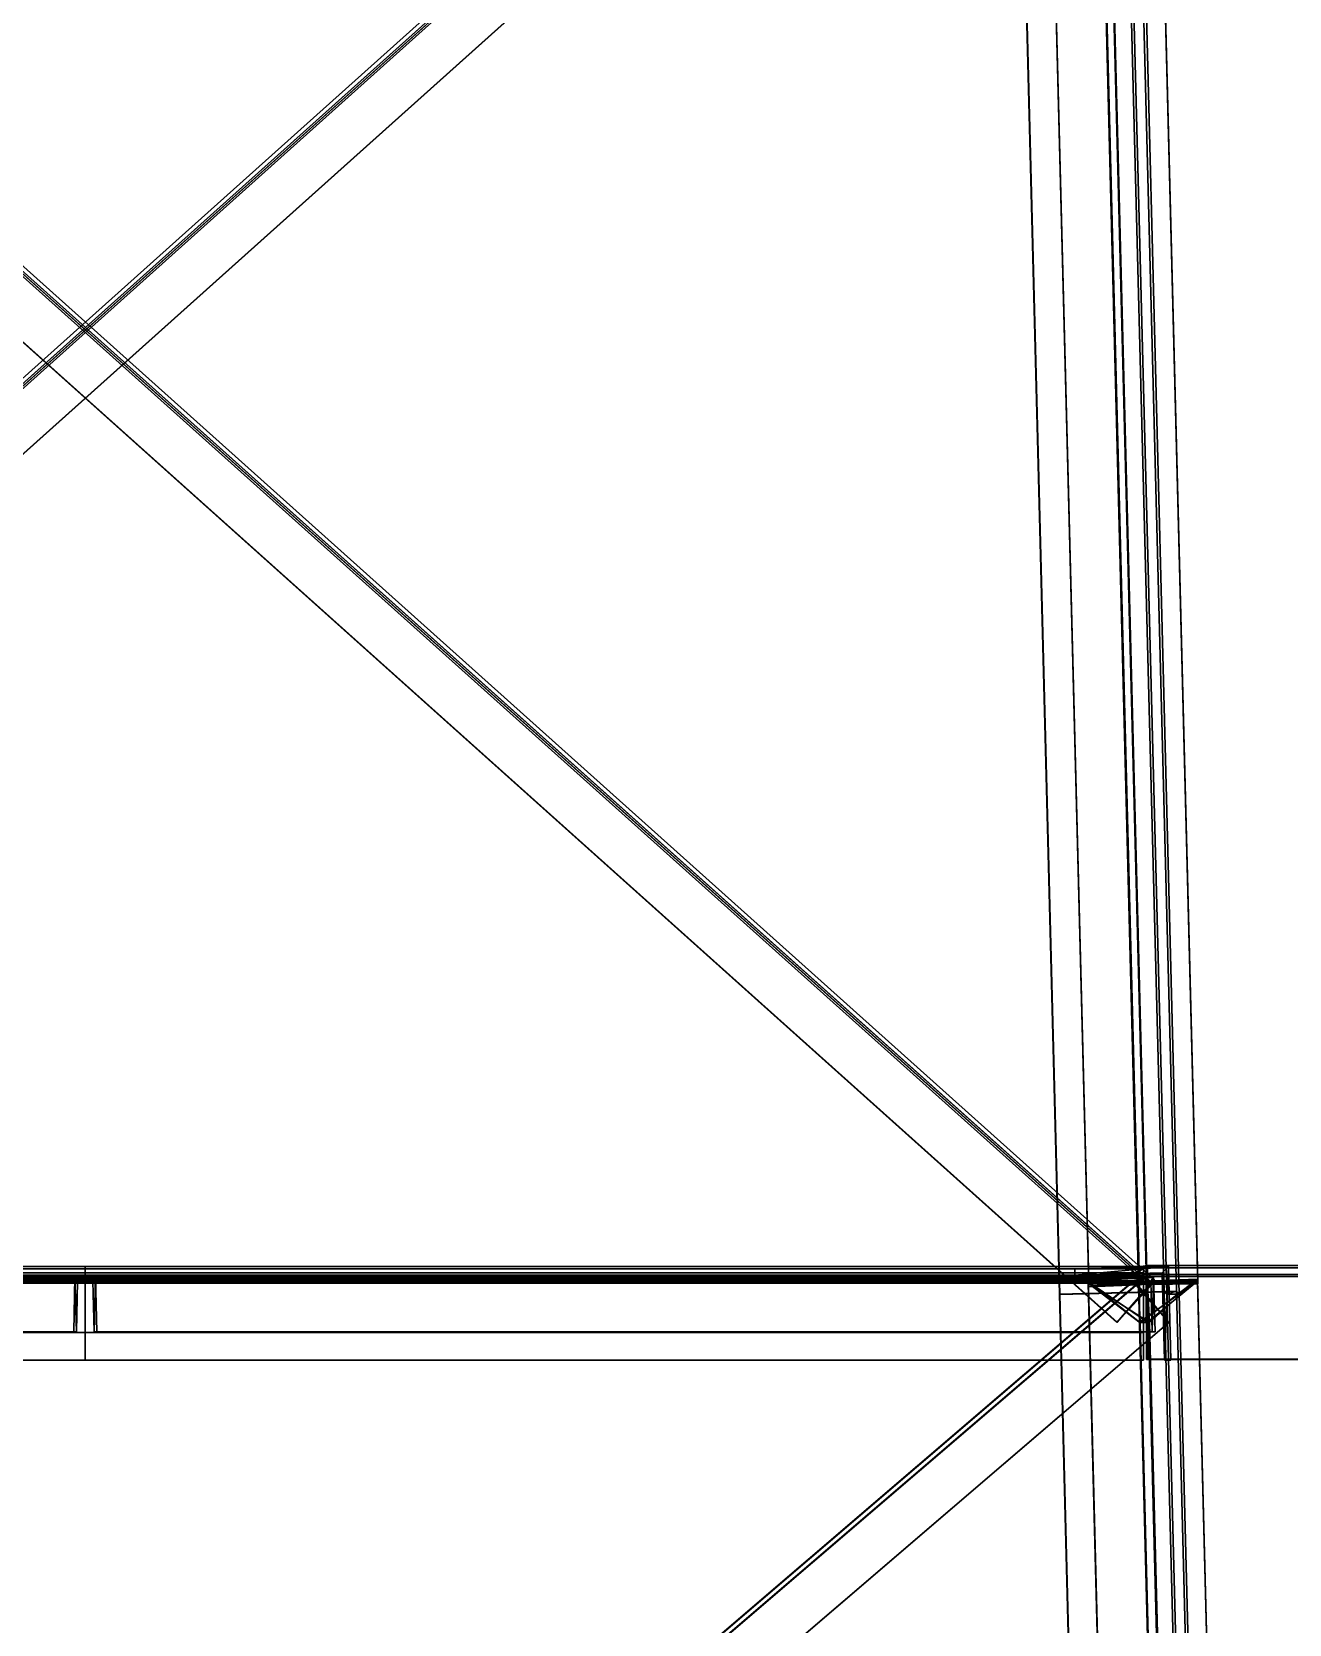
# Model space of a CAD drawing. Extents: x -15.8 to 15, y 4.5 to 69.4.
# Drawn here: x -0.069 to 1.543, y 53.075 to 55.116 of the extents above; entities that cross this region are included whole.
import ezdxf

# ---------------------------------------------------------------- set-up
doc = ezdxf.new("R2010")
doc.units = 0

msp = doc.modelspace()

# ---------------------------------------------------------------- linework, layer by layer
at = {"layer": '1', "color": 5}
for points in [[(1.2848, 55.8883, 1.3646), (-1.3665, 53.5134, 1.4256), (-1.3698, 53.5171, 1.4254), (1.2815, 55.892, 1.3644)], [(1.2815, 55.892, 1.3644), (-1.3698, 53.5171, 1.4254), (-1.3683, 53.5118, 1.2855), (1.2831, 55.8867, 1.2246)], [(1.2815, 55.892, -1.3644), (-1.3698, 53.5171, -1.4254), (-1.3665, 53.5134, -1.4256), (1.2848, 55.8883, -1.3646)], [(1.2831, 55.8867, -1.2246), (-1.3683, 53.5118, -1.2855), (-1.3698, 53.5171, -1.4254), (1.2815, 55.892, -1.3644)], [(-1.2815, 55.892, 1.3644), (1.3698, 53.5171, 1.4254), (1.3665, 53.5134, 1.4256), (-1.2848, 55.8883, 1.3646)], [(-1.2848, 55.8883, -1.3646), (1.3665, 53.5134, -1.4256), (1.3698, 53.5171, -1.4254), (-1.2815, 55.892, -1.3644)], [(-1.2831, 55.8867, 1.2246), (1.3683, 53.5118, 1.2855), (1.3698, 53.5171, 1.4254), (-1.2815, 55.892, 1.3644)], [(-1.2815, 55.892, -1.3644), (1.3698, 53.5171, -1.4254), (1.3683, 53.5118, -1.2855), (-1.2831, 55.8867, -1.2246)], [(1.3651, 55.8903, -1.283), (1.4261, 53.5154, 1.3683), (1.2861, 53.5135, 1.3698), (1.2251, 55.8884, -1.2815)], [(1.2251, 55.8884, 1.2815), (1.2861, 53.5135, -1.3698), (1.4261, 53.5154, -1.3683), (1.3651, 55.8903, 1.283)], [(1.28, 55.8121, 1.3142), (9.4848, 53.4372, 0.019), (9.5077, 53.5169, 0.0176), (1.3029, 55.8919, 1.3128)], [(1.3029, 55.8919, -1.3128), (9.5077, 53.5169, -0.0176), (9.4848, 53.4372, -0.019), (1.28, 55.8121, -1.3142)], [(1.3058, 55.8985, 1.3196), (9.5106, 53.5235, 0.0244), (9.4858, 53.437, 0.0259), (1.281, 55.8119, 1.3211)], [(1.281, 55.8119, -1.3211), (9.4858, 53.437, -0.0259), (9.5106, 53.5235, -0.0244), (1.3058, 55.8985, -1.3196)], [(1.2905, 55.894, 1.2307), (9.4953, 53.519, -0.0645), (9.4973, 53.5257, -0.0646), (1.2924, 55.9007, 1.2306)], [(1.2924, 55.9007, -1.2306), (9.4973, 53.5257, 0.0646), (9.4953, 53.519, 0.0645), (1.2905, 55.894, -1.2307)], [(1.3029, 55.8919, 1.3128), (9.5077, 53.5169, 0.0176), (9.4953, 53.519, -0.0645), (1.2905, 55.894, 1.2307)], [(1.2905, 55.894, -1.2307), (9.4953, 53.519, 0.0645), (9.5077, 53.5169, -0.0176), (1.3029, 55.8919, -1.3128)], [(1.2924, 55.9007, 1.2306), (9.4973, 53.5257, -0.0646), (9.5106, 53.5235, 0.0244), (1.3058, 55.8985, 1.3196)], [(1.3058, 55.8985, -1.3196), (9.5106, 53.5235, -0.0244), (9.4973, 53.5257, 0.0646), (1.2924, 55.9007, -1.2306)], [(1.3651, 55.8866, -1.2864), (1.4261, 53.5117, 1.365), (1.4261, 53.5154, 1.3683), (1.3651, 55.8903, -1.283)], [(1.3651, 55.8903, 1.283), (1.4261, 53.5154, -1.3683), (1.4261, 53.5117, -1.365), (1.3651, 55.8866, 1.2864)], [(1.2831, 55.8867, 1.2246), (-1.3683, 53.5118, 1.2855), (-1.3649, 53.5081, 1.2857), (1.2864, 55.883, 1.2247)], [(1.2864, 55.883, -1.2247), (-1.3649, 53.5081, -1.2857), (-1.3683, 53.5118, -1.2855), (1.2831, 55.8867, -1.2246)], [(1.2856, 55.8858, 1.2997), (-1.3658, 53.5109, 1.3606), (-1.3665, 53.5134, 1.4256), (1.2848, 55.8883, 1.3646)], [(1.2848, 55.8883, -1.3646), (-1.3665, 53.5134, -1.4256), (-1.3658, 53.5109, -1.3606), (1.2856, 55.8858, -1.2997)], [(1.3289, 55.8375, 1.302), (-1.3224, 53.4626, 1.363), (-1.3658, 53.5109, 1.3606), (1.2856, 55.8858, 1.2997)], [(1.2856, 55.8858, -1.2997), (-1.3658, 53.5109, -1.3606), (-1.3224, 53.4626, -1.363), (1.3289, 55.8375, -1.302)], [(1.2857, 55.8855, 1.2897), (-1.3657, 53.5106, 1.3506), (-1.3223, 53.4622, 1.353), (1.329, 55.8371, 1.292)], [(1.2864, 55.883, 1.2247), (-1.3649, 53.5081, 1.2857), (-1.3657, 53.5106, 1.3506), (1.2857, 55.8855, 1.2897)], [(1.2857, 55.8855, -1.2897), (-1.3657, 53.5106, -1.3506), (-1.3649, 53.5081, -1.2857), (1.2864, 55.883, -1.2247)], [(1.329, 55.8371, -1.292), (-1.3223, 53.4622, -1.353), (-1.3657, 53.5106, -1.3506), (1.2857, 55.8855, -1.2897)], [(-1.329, 55.8371, 1.292), (1.3223, 53.4622, 1.353), (1.3657, 53.5106, 1.3506), (-1.2857, 55.8855, 1.2897)], [(-1.2857, 55.8855, -1.2897), (1.3657, 53.5106, -1.3506), (1.3223, 53.4622, -1.353), (-1.329, 55.8371, -1.292)], [(-1.2856, 55.8858, 1.2997), (1.3658, 53.5109, 1.3606), (1.3224, 53.4626, 1.363), (-1.3289, 55.8375, 1.302)], [(-1.3289, 55.8375, -1.302), (1.3224, 53.4626, -1.363), (1.3658, 53.5109, -1.3606), (-1.2856, 55.8858, -1.2997)], [(-1.2864, 55.883, 1.2247), (1.3649, 53.5081, 1.2857), (1.3683, 53.5118, 1.2855), (-1.2831, 55.8867, 1.2246)], [(-1.2831, 55.8867, -1.2246), (1.3683, 53.5118, -1.2855), (1.3649, 53.5081, -1.2857), (-1.2864, 55.883, -1.2247)], [(-1.2857, 55.8855, 1.2897), (1.3657, 53.5106, 1.3506), (1.3649, 53.5081, 1.2857), (-1.2864, 55.883, 1.2247)], [(-1.2864, 55.883, -1.2247), (1.3649, 53.5081, -1.2857), (1.3657, 53.5106, -1.3506), (-1.2857, 55.8855, -1.2897)], [(-1.2848, 55.8883, 1.3646), (1.3665, 53.5134, 1.4256), (1.3658, 53.5109, 1.3606), (-1.2856, 55.8858, 1.2997)], [(-1.2856, 55.8858, -1.2997), (1.3658, 53.5109, -1.3606), (1.3665, 53.5134, -1.4256), (-1.2848, 55.8883, -1.3646)], [(1.2251, 55.8884, -1.2815), (1.2861, 53.5135, 1.3698), (1.2861, 53.5098, 1.3665), (1.2252, 55.8847, -1.2849)], [(1.2252, 55.8847, 1.2849), (1.2861, 53.5098, -1.3665), (1.2861, 53.5135, -1.3698), (1.2251, 55.8884, 1.2815)], [(1.2252, 55.8847, -1.2849), (1.2861, 53.5098, 1.3665), (1.3511, 53.5107, 1.3658), (1.2901, 55.8856, -1.2856)], [(1.2901, 55.8856, 1.2856), (1.3511, 53.5107, -1.3658), (1.2861, 53.5098, -1.3665), (1.2252, 55.8847, 1.2849)], [(1.2901, 55.8856, -1.2856), (1.3511, 53.5107, 1.3658), (1.3513, 53.4623, 1.3224), (1.2903, 55.8372, -1.3289)], [(1.2903, 55.8372, 1.3289), (1.3513, 53.4623, -1.3224), (1.3511, 53.5107, -1.3658), (1.2901, 55.8856, 1.2856)], [(1.3001, 55.8857, -1.2857), (1.3611, 53.5108, 1.3657), (1.4261, 53.5117, 1.365), (1.3651, 55.8866, -1.2864)], [(1.3651, 55.8866, 1.2864), (1.4261, 53.5117, -1.365), (1.3611, 53.5108, -1.3657), (1.3001, 55.8857, 1.2857)], [(1.3003, 55.8373, -1.329), (1.3613, 53.4624, 1.3223), (1.3611, 53.5108, 1.3657), (1.3001, 55.8857, -1.2857)], [(1.3001, 55.8857, 1.2857), (1.3611, 53.5108, -1.3657), (1.3613, 53.4624, -1.3223), (1.3003, 55.8373, 1.329)], [(-1.3289, 55.8375, 1.302), (1.3224, 53.4626, 1.363), (1.3223, 53.4622, 1.353), (-1.329, 55.8371, 1.292)], [(-1.329, 55.8371, -1.292), (1.3223, 53.4622, -1.353), (1.3224, 53.4626, -1.363), (-1.3289, 55.8375, -1.302)], [(1.329, 55.8371, 1.292), (-1.3223, 53.4622, 1.353), (-1.3224, 53.4626, 1.363), (1.3289, 55.8375, 1.302)], [(1.3289, 55.8375, -1.302), (-1.3224, 53.4626, -1.363), (-1.3223, 53.4622, -1.353), (1.329, 55.8371, -1.292)], [(1.2903, 55.8372, -1.3289), (1.3513, 53.4623, 1.3224), (1.3613, 53.4624, 1.3223), (1.3003, 55.8373, -1.329)], [(1.3003, 55.8373, 1.329), (1.3613, 53.4624, -1.3223), (1.3513, 53.4623, -1.3224), (1.2903, 55.8372, 1.3289)], [(1.281, 55.8119, 1.3211), (9.4858, 53.437, 0.0259), (9.4848, 53.4372, 0.019), (1.28, 55.8121, 1.3142)], [(1.28, 55.8121, -1.3142), (9.4848, 53.4372, -0.019), (9.4858, 53.437, -0.0259), (1.281, 55.8119, -1.3211)], [(1.3441, 53.5159, 1.4261), (-1.4292, 51.1408, 1.4871), (-1.4307, 51.139, 1.3471), (1.3425, 53.5142, 1.2861)], [(1.3425, 53.5142, -1.2861), (-1.4307, 51.139, -1.3471), (-1.4292, 51.1408, -1.4871), (1.3441, 53.5159, -1.4261)], [(1.3425, 53.5142, 1.2861), (-1.4307, 51.139, 1.3471), (-1.4268, 51.1345, 1.3471), (1.3464, 53.5096, 1.2861)], [(1.3464, 53.5096, -1.2861), (-1.4268, 51.1345, -1.3471), (-1.4307, 51.139, -1.3471), (1.3425, 53.5142, -1.2861)], [(1.348, 53.5114, 1.4261), (-1.4253, 51.1362, 1.4871), (-1.4292, 51.1408, 1.4871), (1.3441, 53.5159, 1.4261)], [(1.3441, 53.5159, -1.4261), (-1.4292, 51.1408, -1.4871), (-1.4253, 51.1362, -1.4871), (1.348, 53.5114, -1.4261)], [(1.3464, 53.5096, 1.2861), (-1.4268, 51.1345, 1.3471), (-1.4261, 51.1353, 1.4111), (1.3472, 53.5104, 1.3501)], [(1.3472, 53.5104, -1.3501), (-1.4261, 51.1353, -1.4111), (-1.4268, 51.1345, -1.3471), (1.3464, 53.5096, -1.2861)], [(1.3472, 53.5104, 1.3501), (-1.4261, 51.1353, 1.4111), (-1.3845, 51.0867, 1.4112), (1.3888, 53.4618, 1.3503)], [(1.3888, 53.4618, -1.3503), (-1.3845, 51.0867, -1.4112), (-1.4261, 51.1353, -1.4111), (1.3472, 53.5104, -1.3501)], [(1.3473, 53.5106, 1.3621), (-1.426, 51.1354, 1.4231), (-1.4253, 51.1362, 1.4871), (1.348, 53.5114, 1.4261)], [(1.348, 53.5114, -1.4261), (-1.4253, 51.1362, -1.4871), (-1.426, 51.1354, -1.4231), (1.3473, 53.5106, -1.3621)], [(1.3889, 53.462, 1.3623), (-1.3843, 51.0868, 1.4232), (-1.426, 51.1354, 1.4231), (1.3473, 53.5106, 1.3621)], [(1.3473, 53.5106, -1.3621), (-1.426, 51.1354, -1.4231), (-1.3843, 51.0868, -1.4232), (1.3889, 53.462, -1.3623)], [(-1.3473, 53.5106, 1.3621), (1.426, 51.1354, 1.4231), (1.3843, 51.0868, 1.4232), (-1.3889, 53.462, 1.3623)], [(-1.3889, 53.462, -1.3623), (1.3843, 51.0868, -1.4232), (1.426, 51.1354, -1.4231), (-1.3473, 53.5106, -1.3621)], [(-1.3888, 53.4618, 1.3503), (1.3845, 51.0867, 1.4112), (1.4261, 51.1353, 1.4111), (-1.3472, 53.5104, 1.3501)], [(-1.3472, 53.5104, -1.3501), (1.4261, 51.1353, -1.4111), (1.3845, 51.0867, -1.4112), (-1.3888, 53.4618, -1.3503)], [(-0.0149, 53.4501, 1.3711), (-1.3711, 53.4501, 0.0149), (-1.3693, 53.5201, 0.0132), (-0.0132, 53.5201, 1.3693)], [(-0.0132, 53.5201, -1.3693), (-1.3693, 53.5201, -0.0132), (-1.3711, 53.4501, -0.0149), (-0.0149, 53.4501, -1.3711)], [(-0.0132, 53.5201, 1.3693), (-1.3693, 53.5201, 0.0132), (-1.3199, 53.5176, -0.0363), (0.0363, 53.5176, 1.3199)], [(0.0363, 53.5176, -1.3199), (-1.3199, 53.5176, 0.0363), (-1.3693, 53.5201, -0.0132), (-0.0132, 53.5201, -1.3693)], [(-0.0098, 53.5149, 1.3659), (-1.3659, 53.5149, 0.0098), (-1.3676, 53.45, 0.0114), (-0.0114, 53.45, 1.3676)], [(-0.0114, 53.45, -1.3676), (-1.3676, 53.45, -0.0114), (-1.3659, 53.5149, -0.0098), (-0.0098, 53.5149, -1.3659)], [(0.0361, 53.5126, 1.32), (-1.32, 53.5126, -0.0361), (-1.3659, 53.5149, 0.0098), (-0.0098, 53.5149, 1.3659)], [(-0.0098, 53.5149, -1.3659), (-1.3659, 53.5149, -0.0098), (-1.32, 53.5126, 0.0361), (0.0361, 53.5126, -1.32)], [(1.3561, 53.5207, 0.0501), (-1.3561, 53.5207, 0.0501), (-1.3561, 53.5189, -0.0198), (1.3561, 53.5189, -0.0198)], [(1.3561, 53.5157, 0.0503), (-1.3561, 53.5157, 0.0503), (-1.3561, 53.5207, 0.0501), (1.3561, 53.5207, 0.0501)], [(1.3561, 53.5189, -0.0198), (-1.3561, 53.5189, -0.0198), (-1.3561, 53.449, -0.0181), (1.3561, 53.449, -0.0181)], [(1.3561, 53.5141, -0.0147), (-1.3561, 53.5141, -0.0147), (-1.3561, 53.5157, 0.0503), (1.3561, 53.5157, 0.0503)], [(1.3561, 53.4491, -0.0131), (-1.3561, 53.4491, -0.0131), (-1.3561, 53.5141, -0.0147), (1.3561, 53.5141, -0.0147)], [(-1.3441, 53.5159, 1.4261), (1.4292, 51.1408, 1.4871), (1.4253, 51.1362, 1.4871), (-1.348, 53.5114, 1.4261)], [(-1.348, 53.5114, -1.4261), (1.4253, 51.1362, -1.4871), (1.4292, 51.1408, -1.4871), (-1.3441, 53.5159, -1.4261)], [(-1.348, 53.5114, 1.4261), (1.4253, 51.1362, 1.4871), (1.426, 51.1354, 1.4231), (-1.3473, 53.5106, 1.3621)], [(-1.3473, 53.5106, -1.3621), (1.426, 51.1354, -1.4231), (1.4253, 51.1362, -1.4871), (-1.348, 53.5114, -1.4261)], [(-1.3472, 53.5104, 1.3501), (1.4261, 51.1353, 1.4111), (1.4268, 51.1345, 1.3471), (-1.3464, 53.5096, 1.2861)], [(-1.3464, 53.5096, -1.2861), (1.4268, 51.1345, -1.3471), (1.4261, 51.1353, -1.4111), (-1.3472, 53.5104, -1.3501)], [(-1.3464, 53.5096, 1.2861), (1.4268, 51.1345, 1.3471), (1.4307, 51.139, 1.3471), (-1.3425, 53.5142, 1.2861)], [(-1.3425, 53.5142, -1.2861), (1.4307, 51.139, -1.3471), (1.4268, 51.1345, -1.3471), (-1.3464, 53.5096, -1.2861)], [(-1.3425, 53.5142, 1.2861), (1.4307, 51.139, 1.3471), (1.4292, 51.1408, 1.4871), (-1.3441, 53.5159, 1.4261)], [(-1.3441, 53.5159, -1.4261), (1.4292, 51.1408, -1.4871), (1.4307, 51.139, -1.3471), (-1.3425, 53.5142, -1.2861)], [(0.0363, 53.5176, 1.3199), (-1.3199, 53.5176, -0.0363), (-1.32, 53.5126, -0.0361), (0.0361, 53.5126, 1.32)], [(0.0361, 53.5126, -1.32), (-1.32, 53.5126, 0.0361), (-1.3199, 53.5176, 0.0363), (0.0363, 53.5176, -1.3199)], [(-0.0363, 53.5176, 1.3199), (1.3199, 53.5176, -0.0363), (1.3693, 53.5201, 0.0132), (0.0132, 53.5201, 1.3693)], [(0.0132, 53.5201, 1.3693), (-0.0363, 53.5176, 1.3199), (-0.0361, 53.5126, 1.32)], [(0.0132, 53.5201, -1.3693), (1.3693, 53.5201, -0.0132), (1.3199, 53.5176, 0.0363), (-0.0363, 53.5176, -1.3199)], [(0.0132, 53.5201, -1.3693), (-0.0361, 53.5126, -1.32), (-0.0363, 53.5176, -1.3199)], [(-0.0361, 53.5126, 1.32), (1.32, 53.5126, -0.0361), (1.3199, 53.5176, -0.0363), (-0.0363, 53.5176, 1.3199)], [(-0.0363, 53.5176, -1.3199), (1.3199, 53.5176, 0.0363), (1.32, 53.5126, 0.0361), (-0.0361, 53.5126, -1.32)], [(0.0132, 53.5201, 1.3693), (-0.0361, 53.5126, 1.32), (0.0098, 53.5149, 1.3659)], [(0.0132, 53.5201, -1.3693), (0.0098, 53.5149, -1.3659), (-0.0361, 53.5126, -1.32)], [(0.0098, 53.5149, 1.3659), (1.3659, 53.5149, 0.0098), (1.32, 53.5126, -0.0361), (-0.0361, 53.5126, 1.32)], [(-0.0361, 53.5126, -1.32), (1.32, 53.5126, 0.0361), (1.3659, 53.5149, -0.0098), (0.0098, 53.5149, -1.3659)], [(-0.0132, 53.5201, 1.3693), (-0.0149, 53.4501, 1.3711), (-0.0114, 53.45, 1.3676)], [(-0.0132, 53.5201, -1.3693), (-0.0114, 53.45, -1.3676), (-0.0149, 53.4501, -1.3711)], [(-0.0132, 53.5201, 1.3693), (-0.0114, 53.45, 1.3676), (-0.0098, 53.5149, 1.3659)], [(-0.0132, 53.5201, 1.3693), (-0.0098, 53.5149, 1.3659), (0.0361, 53.5126, 1.32)], [(-0.0132, 53.5201, 1.3693), (0.0361, 53.5126, 1.32), (0.0363, 53.5176, 1.3199)], [(-0.0132, 53.5201, -1.3693), (0.0363, 53.5176, -1.3199), (0.0361, 53.5126, -1.32)], [(-0.0132, 53.5201, -1.3693), (0.0361, 53.5126, -1.32), (-0.0098, 53.5149, -1.3659)], [(-0.0132, 53.5201, -1.3693), (-0.0098, 53.5149, -1.3659), (-0.0114, 53.45, -1.3676)], [(0.0132, 53.5201, 1.3693), (0.0098, 53.5149, 1.3659), (0.0114, 53.45, 1.3676)], [(0.0132, 53.5201, -1.3693), (0.0114, 53.45, -1.3676), (0.0098, 53.5149, -1.3659)], [(0.0114, 53.45, 1.3676), (1.3676, 53.45, 0.0114), (1.3659, 53.5149, 0.0098), (0.0098, 53.5149, 1.3659)], [(0.0098, 53.5149, -1.3659), (1.3659, 53.5149, -0.0098), (1.3676, 53.45, -0.0114), (0.0114, 53.45, -1.3676)], [(0.0132, 53.5201, 1.3693), (0.0114, 53.45, 1.3676), (0.0149, 53.4501, 1.3711)], [(0.0132, 53.5201, -1.3693), (0.0149, 53.4501, -1.3711), (0.0114, 53.45, -1.3676)], [(0.0132, 53.5201, 1.3693), (1.3693, 53.5201, 0.0132), (1.3711, 53.4501, 0.0149), (0.0149, 53.4501, 1.3711)], [(0.0149, 53.4501, -1.3711), (1.3711, 53.4501, -0.0149), (1.3693, 53.5201, -0.0132), (0.0132, 53.5201, -1.3693)], [(1.2855, 53.5123, 1.3441), (1.3465, 51.1372, -1.4292), (1.4863, 51.1426, -1.4307), (1.4254, 53.5177, 1.3426)], [(1.2855, 53.5123, 1.3441), (1.4256, 53.5132, 1.3465), (1.4254, 53.5177, 1.3426)], [(1.4254, 53.5177, -1.3426), (1.4863, 51.1426, 1.4307), (1.3465, 51.1372, 1.4292), (1.2855, 53.5123, -1.3441)], [(1.4254, 53.5177, -1.3426), (1.2857, 53.5078, -1.348), (1.2855, 53.5123, -1.3441)], [(1.2855, 53.5123, 1.3441), (1.3616, 53.5107, 1.3472), (1.4256, 53.5132, 1.3465)], [(1.2857, 53.5078, 1.348), (1.3467, 51.1327, -1.4253), (1.3465, 51.1372, -1.4292), (1.2855, 53.5123, 1.3441)], [(1.2855, 53.5123, 1.3441), (1.2857, 53.5078, 1.348), (1.3497, 53.5102, 1.3473)], [(1.2855, 53.5123, 1.3441), (1.3497, 53.5102, 1.3473), (1.352, 53.4617, 1.3889)], [(1.2855, 53.5123, 1.3441), (1.352, 53.4617, 1.3889), (1.364, 53.4622, 1.3888)], [(1.2855, 53.5123, 1.3441), (1.364, 53.4622, 1.3888), (1.3616, 53.5107, 1.3472)], [(1.2855, 53.5123, -1.3441), (1.3465, 51.1372, 1.4292), (1.3467, 51.1327, 1.4253), (1.2857, 53.5078, -1.348)], [(1.4254, 53.5177, -1.3426), (1.3497, 53.5102, -1.3473), (1.2857, 53.5078, -1.348)], [(1.3497, 53.5102, 1.3473), (1.4106, 51.1351, -1.426), (1.3467, 51.1327, -1.4253), (1.2857, 53.5078, 1.348)], [(1.2857, 53.5078, -1.348), (1.3467, 51.1327, 1.4253), (1.4106, 51.1351, 1.426), (1.3497, 53.5102, -1.3473)], [(1.4261, 53.5154, 1.3683), (1.3511, 53.5107, 1.3658), (1.2861, 53.5098, 1.3665)], [(1.4261, 53.5154, 1.3683), (1.2861, 53.5098, 1.3665), (1.2861, 53.5135, 1.3698)], [(1.2861, 53.5135, -1.3698), (1.4261, 53.5117, -1.365), (1.4261, 53.5154, -1.3683)], [(1.2861, 53.5135, -1.3698), (1.2861, 53.5098, -1.3665), (1.3511, 53.5107, -1.3658)], [(1.2861, 53.5135, -1.3698), (1.3511, 53.5107, -1.3658), (1.3513, 53.4623, -1.3224)], [(1.2861, 53.5135, -1.3698), (1.3513, 53.4623, -1.3224), (1.3613, 53.4624, -1.3223)], [(1.2861, 53.5135, -1.3698), (1.3613, 53.4624, -1.3223), (1.3611, 53.5108, -1.3657)], [(1.2861, 53.5135, -1.3698), (1.3611, 53.5108, -1.3657), (1.4261, 53.5117, -1.365)], [(1.3693, 53.5201, 0.0132), (1.3199, 53.5176, -0.0363), (1.32, 53.5126, -0.0361)], [(1.3693, 53.5201, -0.0132), (1.32, 53.5126, 0.0361), (1.3199, 53.5176, 0.0363)], [(1.3693, 53.5201, 0.0132), (1.32, 53.5126, -0.0361), (1.3659, 53.5149, 0.0098)], [(1.3693, 53.5201, -0.0132), (1.3659, 53.5149, -0.0098), (1.32, 53.5126, 0.0361)], [(1.3698, 53.5171, -1.4254), (1.3224, 53.4626, -1.363), (1.3223, 53.4622, -1.353)], [(1.3698, 53.5171, -1.4254), (1.3223, 53.4622, -1.353), (1.3657, 53.5106, -1.3506)], [(1.3683, 53.5118, 1.2855), (1.3657, 53.5106, 1.3506), (1.3223, 53.4622, 1.353)], [(1.3683, 53.5118, 1.2855), (1.3223, 53.4622, 1.353), (1.3224, 53.4626, 1.363)], [(1.3698, 53.5171, -1.4254), (1.3658, 53.5109, -1.3606), (1.3224, 53.4626, -1.363)], [(1.3683, 53.5118, 1.2855), (1.3224, 53.4626, 1.363), (1.3658, 53.5109, 1.3606)], [(1.3441, 53.5159, 1.4261), (1.3464, 53.5096, 1.2861), (1.3425, 53.5142, 1.2861)], [(1.3425, 53.5142, -1.2861), (1.348, 53.5114, -1.4261), (1.3441, 53.5159, -1.4261)], [(1.3425, 53.5142, -1.2861), (1.3464, 53.5096, -1.2861), (1.3472, 53.5104, -1.3501)], [(1.3425, 53.5142, -1.2861), (1.3472, 53.5104, -1.3501), (1.3888, 53.4618, -1.3503)], [(1.3425, 53.5142, -1.2861), (1.3888, 53.4618, -1.3503), (1.3889, 53.462, -1.3623)], [(1.3425, 53.5142, -1.2861), (1.3889, 53.462, -1.3623), (1.3473, 53.5106, -1.3621)], [(1.3425, 53.5142, -1.2861), (1.3473, 53.5106, -1.3621), (1.348, 53.5114, -1.4261)], [(1.3441, 53.5159, 1.4261), (1.348, 53.5114, 1.4261), (1.3473, 53.5106, 1.3621)], [(1.3441, 53.5159, 1.4261), (1.3473, 53.5106, 1.3621), (1.3889, 53.462, 1.3623)], [(1.3441, 53.5159, 1.4261), (1.3889, 53.462, 1.3623), (1.3888, 53.4618, 1.3503)], [(1.3441, 53.5159, 1.4261), (1.3888, 53.4618, 1.3503), (1.3472, 53.5104, 1.3501)], [(1.3441, 53.5159, 1.4261), (1.3472, 53.5104, 1.3501), (1.3464, 53.5096, 1.2861)], [(1.4254, 53.5177, -1.3426), (1.352, 53.4617, -1.3889), (1.3497, 53.5102, -1.3473)], [(1.352, 53.4617, 1.3889), (1.4129, 51.0866, -1.3843), (1.4106, 51.1351, -1.426), (1.3497, 53.5102, 1.3473)], [(1.3497, 53.5102, -1.3473), (1.4106, 51.1351, 1.426), (1.4129, 51.0866, 1.3843), (1.352, 53.4617, -1.3889)], [(1.4261, 53.5154, 1.3683), (1.3513, 53.4623, 1.3224), (1.3511, 53.5107, 1.3658)], [(1.4261, 53.5154, 1.3683), (1.3613, 53.4624, 1.3223), (1.3513, 53.4623, 1.3224)], [(1.4254, 53.5177, -1.3426), (1.364, 53.4622, -1.3888), (1.352, 53.4617, -1.3889)], [(1.3561, 53.5189, -0.0198), (1.3561, 53.5207, 0.0501), (1.3561, 53.5157, 0.0503)], [(1.3561, 53.5189, -0.0198), (1.3561, 53.5157, 0.0503), (1.3561, 53.5141, -0.0147)], [(1.3561, 53.5189, -0.0198), (1.3561, 53.5141, -0.0147), (1.3561, 53.4491, -0.0131)], [(1.3561, 53.5189, -0.0198), (1.3561, 53.4491, -0.0131), (1.3561, 53.449, -0.0181)], [(1.4261, 53.5154, 1.3683), (1.4261, 53.5117, 1.365), (1.3611, 53.5108, 1.3657)], [(1.4261, 53.5154, 1.3683), (1.3611, 53.5108, 1.3657), (1.3613, 53.4624, 1.3223)], [(1.4254, 53.5177, -1.3426), (1.4256, 53.5132, -1.3465), (1.3616, 53.5107, -1.3472)], [(1.4254, 53.5177, -1.3426), (1.3616, 53.5107, -1.3472), (1.364, 53.4622, -1.3888)], [(1.4256, 53.5132, 1.3465), (1.4866, 51.138, -1.4268), (1.4226, 51.1356, -1.4261), (1.3616, 53.5107, 1.3472)], [(1.3616, 53.5107, -1.3472), (1.4226, 51.1356, 1.4261), (1.4866, 51.138, 1.4268), (1.4256, 53.5132, -1.3465)], [(1.3616, 53.5107, 1.3472), (1.4226, 51.1356, -1.4261), (1.4249, 51.087, -1.3845), (1.364, 53.4622, 1.3888)], [(1.364, 53.4622, -1.3888), (1.4249, 51.087, 1.3845), (1.4226, 51.1356, 1.4261), (1.3616, 53.5107, -1.3472)], [(1.3698, 53.5171, -1.4254), (1.3657, 53.5106, -1.3506), (1.3649, 53.5081, -1.2857)], [(1.3698, 53.5171, -1.4254), (1.3649, 53.5081, -1.2857), (1.3683, 53.5118, -1.2855)], [(1.3683, 53.5118, 1.2855), (1.3649, 53.5081, 1.2857), (1.3657, 53.5106, 1.3506)], [(1.3698, 53.5171, -1.4254), (1.3665, 53.5134, -1.4256), (1.3658, 53.5109, -1.3606)], [(1.3683, 53.5118, 1.2855), (1.3658, 53.5109, 1.3606), (1.3665, 53.5134, 1.4256)], [(1.3693, 53.5201, 0.0132), (1.3659, 53.5149, 0.0098), (1.3676, 53.45, 0.0114)], [(1.3693, 53.5201, -0.0132), (1.3676, 53.45, -0.0114), (1.3659, 53.5149, -0.0098)], [(1.3683, 53.5118, 1.2855), (1.3665, 53.5134, 1.4256), (1.3698, 53.5171, 1.4254)], [(1.3693, 53.5201, 0.0132), (1.3676, 53.45, 0.0114), (1.3711, 53.4501, 0.0149)], [(1.3693, 53.5201, -0.0132), (1.3711, 53.4501, -0.0149), (1.3676, 53.45, -0.0114)], [(1.4254, 53.5177, 1.3426), (1.4863, 51.1426, -1.4307), (1.4866, 51.138, -1.4268), (1.4256, 53.5132, 1.3465)], [(1.4256, 53.5132, -1.3465), (1.4866, 51.138, 1.4268), (1.4863, 51.1426, 1.4307), (1.4254, 53.5177, -1.3426)], [(-1.3889, 53.462, 1.3623), (1.3843, 51.0868, 1.4232), (1.3845, 51.0867, 1.4112), (-1.3888, 53.4618, 1.3503)], [(-1.3888, 53.4618, -1.3503), (1.3845, 51.0867, -1.4112), (1.3843, 51.0868, -1.4232), (-1.3889, 53.462, -1.3623)], [(1.3888, 53.4618, 1.3503), (-1.3845, 51.0867, 1.4112), (-1.3843, 51.0868, 1.4232), (1.3889, 53.462, 1.3623)], [(1.3889, 53.462, -1.3623), (-1.3843, 51.0868, -1.4232), (-1.3845, 51.0867, -1.4112), (1.3888, 53.4618, -1.3503)], [(1.364, 53.4622, 1.3888), (1.4249, 51.087, -1.3845), (1.4129, 51.0866, -1.3843), (1.352, 53.4617, 1.3889)], [(1.352, 53.4617, -1.3889), (1.4129, 51.0866, 1.3843), (1.4249, 51.087, 1.3845), (1.364, 53.4622, -1.3888)], [(-0.0114, 53.45, 1.3676), (-1.3676, 53.45, 0.0114), (-1.3711, 53.4501, 0.0149), (-0.0149, 53.4501, 1.3711)], [(-0.0149, 53.4501, -1.3711), (-1.3711, 53.4501, -0.0149), (-1.3676, 53.45, -0.0114), (-0.0114, 53.45, -1.3676)], [(1.3561, 53.449, -0.0181), (-1.3561, 53.449, -0.0181), (-1.3561, 53.4491, -0.0131), (1.3561, 53.4491, -0.0131)], [(0.0149, 53.4501, 1.3711), (1.3711, 53.4501, 0.0149), (1.3676, 53.45, 0.0114), (0.0114, 53.45, 1.3676)], [(0.0114, 53.45, -1.3676), (1.3676, 53.45, -0.0114), (1.3711, 53.4501, -0.0149), (0.0149, 53.4501, -1.3711)]]:
    msp.add_3dface(points, dxfattribs=at)
at = {"layer": '1', "color": 3}
for points in [[(1.3374, 55.8772, 1.3396), (1.3984, 53.5023, 1.4006), (1.2485, 53.4983, 1.3968), (1.1875, 55.8732, 1.3359)], [(1.1875, 55.8732, -1.3359), (1.2485, 53.4983, -1.3968), (1.3984, 53.5023, -1.4006), (1.3374, 55.8772, -1.3396)], [(1.1875, 55.8732, 1.3359), (1.2485, 53.4983, 1.3968), (1.2489, 53.4979, 1.3809), (1.1879, 55.8728, 1.3199)], [(1.1879, 55.8728, -1.3199), (1.2489, 53.4979, -1.3809), (1.2485, 53.4983, -1.3968), (1.1875, 55.8732, -1.3359)], [(1.1879, 55.8728, 1.3199), (1.2489, 53.4979, 1.3809), (1.3828, 53.5015, 1.3842), (1.3219, 55.8764, 1.3232)], [(1.3219, 55.8764, -1.3232), (1.3828, 53.5015, -1.3842), (1.2489, 53.4979, -1.3809), (1.1879, 55.8728, -1.3199)], [(1.3219, 55.8764, 1.3232), (1.3828, 53.5015, 1.3842), (1.3863, 53.4981, 1.2503), (1.3253, 55.873, 1.1893)], [(1.3253, 55.873, -1.1893), (1.3863, 53.4981, -1.2503), (1.3828, 53.5015, -1.3842), (1.3219, 55.8764, -1.3232)], [(1.3253, 55.873, 1.1893), (1.3863, 53.4981, 1.2503), (1.4022, 53.4985, 1.2507), (1.3413, 55.8734, 1.1897)], [(1.3413, 55.8734, -1.1897), (1.4022, 53.4985, -1.2507), (1.3863, 53.4981, -1.2503), (1.3253, 55.873, -1.1893)], [(1.3413, 55.8734, 1.1897), (1.4022, 53.4985, 1.2507), (1.3984, 53.5023, 1.4006), (1.3374, 55.8772, 1.3396)], [(1.3374, 55.8772, -1.3396), (1.3984, 53.5023, -1.4006), (1.4022, 53.4985, -1.2507), (1.3413, 55.8734, -1.1897)], [(0, 53.4139, 1.3913), (-1.3561, 53.4139, 1.3913), (-1.3561, 53.5338, 1.3883), (0, 53.5338, 1.3883)], [(0, 53.5338, 1.3883), (-1.3561, 53.5338, 1.3883), (-1.3561, 53.5308, 1.2683), (0, 53.5308, 1.2683)], [(-1.3561, 53.4139, -1.3913), (0, 53.4139, -1.3913), (0, 53.5338, -1.3883), (-1.3561, 53.5338, -1.3883)], [(-1.3561, 53.5338, -1.3883), (0, 53.5338, -1.3883), (0, 53.5308, -1.2683), (-1.3561, 53.5308, -1.2683)], [(0, 53.5308, 1.2683), (-1.3561, 53.5308, 1.2683), (-1.3561, 53.5228, 1.2685), (0, 53.5228, 1.2685)], [(-1.3561, 53.5308, -1.2683), (0, 53.5308, -1.2683), (0, 53.5228, -1.2685), (-1.3561, 53.5228, -1.2685)], [(0, 53.5256, 1.3805), (-1.3561, 53.5256, 1.3805), (-1.3561, 53.4137, 1.3833), (0, 53.4137, 1.3833)], [(0, 53.5228, 1.2685), (-1.3561, 53.5228, 1.2685), (-1.3561, 53.5256, 1.3805), (0, 53.5256, 1.3805)], [(-1.3561, 53.5256, -1.3805), (0, 53.5256, -1.3805), (0, 53.4137, -1.3833), (-1.3561, 53.4137, -1.3833)], [(-1.3561, 53.5228, -1.2685), (0, 53.5228, -1.2685), (0, 53.5256, -1.3805), (-1.3561, 53.5256, -1.3805)], [(1.3561, 53.4139, 1.3913), (0, 53.4139, 1.3913), (0, 53.5338, 1.3883), (1.3561, 53.5338, 1.3883)], [(1.3561, 53.5338, 1.3883), (0, 53.5338, 1.3883), (0, 53.5308, 1.2683), (1.3561, 53.5308, 1.2683)], [(0, 53.5338, 1.3883), (0, 53.4139, 1.3913), (0, 53.4137, 1.3833)], [(0, 53.5338, 1.3883), (0, 53.4137, 1.3833), (0, 53.5256, 1.3805)], [(0, 53.5338, 1.3883), (0, 53.5256, 1.3805), (0, 53.5228, 1.2685)], [(0, 53.5338, 1.3883), (0, 53.5228, 1.2685), (0, 53.5308, 1.2683)], [(0, 53.5338, 1.3883), (0, 53.4139, 1.3913), (0, 53.4137, 1.3833)], [(0, 53.5338, 1.3883), (0, 53.4137, 1.3833), (0, 53.5256, 1.3805)], [(0, 53.5338, 1.3883), (0, 53.5256, 1.3805), (0, 53.5228, 1.2685)], [(0, 53.5338, 1.3883), (0, 53.5228, 1.2685), (0, 53.5308, 1.2683)], [(0, 53.5338, -1.3883), (0, 53.4139, -1.3913), (0, 53.4137, -1.3833)], [(0, 53.5338, -1.3883), (0, 53.4137, -1.3833), (0, 53.5256, -1.3805)], [(0, 53.5338, -1.3883), (0, 53.5256, -1.3805), (0, 53.5228, -1.2685)], [(0, 53.5338, -1.3883), (0, 53.5228, -1.2685), (0, 53.5308, -1.2683)], [(0, 53.4139, -1.3913), (1.3561, 53.4139, -1.3913), (1.3561, 53.5338, -1.3883), (0, 53.5338, -1.3883)], [(0, 53.5338, -1.3883), (1.3561, 53.5338, -1.3883), (1.3561, 53.5308, -1.2683), (0, 53.5308, -1.2683)], [(0, 53.5338, -1.3883), (0, 53.4139, -1.3913), (0, 53.4137, -1.3833)], [(0, 53.5338, -1.3883), (0, 53.4137, -1.3833), (0, 53.5256, -1.3805)], [(0, 53.5338, -1.3883), (0, 53.5256, -1.3805), (0, 53.5228, -1.2685)], [(0, 53.5338, -1.3883), (0, 53.5228, -1.2685), (0, 53.5308, -1.2683)], [(1.3561, 53.5308, 1.2683), (0, 53.5308, 1.2683), (0, 53.5228, 1.2685), (1.3561, 53.5228, 1.2685)], [(0, 53.5308, -1.2683), (1.3561, 53.5308, -1.2683), (1.3561, 53.5228, -1.2685), (0, 53.5228, -1.2685)], [(1.3561, 53.5256, 1.3805), (0, 53.5256, 1.3805), (0, 53.4137, 1.3833), (1.3561, 53.4137, 1.3833)], [(1.3561, 53.5228, 1.2685), (0, 53.5228, 1.2685), (0, 53.5256, 1.3805), (1.3561, 53.5256, 1.3805)], [(0, 53.5256, -1.3805), (1.3561, 53.5256, -1.3805), (1.3561, 53.4137, -1.3833), (0, 53.4137, -1.3833)], [(0, 53.5228, -1.2685), (1.3561, 53.5228, -1.2685), (1.3561, 53.5256, -1.3805), (0, 53.5256, -1.3805)], [(1.2683, 53.5307, 1.3561), (1.2683, 53.5307), (1.3882, 53.5339), (1.3882, 53.5339, 1.3561)], [(1.3882, 53.5339, 1.3561), (1.2683, 53.5307, 1.3561), (1.2685, 53.5227, 1.3561)], [(1.3882, 53.5339), (1.2683, 53.5307), (1.2685, 53.5227)], [(1.2683, 53.5307), (1.2683, 53.5307, -1.3561), (1.3882, 53.5339, -1.3561), (1.3882, 53.5339)], [(1.3882, 53.5339), (1.2683, 53.5307), (1.2685, 53.5227)], [(1.3882, 53.5339, -1.3561), (1.2683, 53.5307, -1.3561), (1.2685, 53.5227, -1.3561)], [(1.2685, 53.5227, 1.3561), (1.2685, 53.5227), (1.2683, 53.5307), (1.2683, 53.5307, 1.3561)], [(1.2685, 53.5227), (1.2685, 53.5227, -1.3561), (1.2683, 53.5307, -1.3561), (1.2683, 53.5307)], [(1.3882, 53.5339, 1.3561), (1.2685, 53.5227, 1.3561), (1.3804, 53.5257, 1.3561)], [(1.3882, 53.5339), (1.2685, 53.5227), (1.3804, 53.5257)], [(1.3882, 53.5339), (1.2685, 53.5227), (1.3804, 53.5257)], [(1.3882, 53.5339, -1.3561), (1.2685, 53.5227, -1.3561), (1.3804, 53.5257, -1.3561)], [(1.3804, 53.5257, 1.3561), (1.3804, 53.5257), (1.2685, 53.5227), (1.2685, 53.5227, 1.3561)], [(1.3804, 53.5257), (1.3804, 53.5257, -1.3561), (1.2685, 53.5227, -1.3561), (1.2685, 53.5227)], [(1.3419, 53.5319, 1.2705), (9.4857, 53.5319, -0.0856), (9.5055, 53.5349, 0.0327), (1.3616, 53.535, 1.3889)], [(1.3616, 53.535, 1.3889), (1.3419, 53.5319, 1.2705), (1.3419, 53.5209, 1.2708)], [(1.3616, 53.535, 1.3889), (1.3419, 53.5209, 1.2708), (1.3598, 53.5237, 1.3783)], [(1.3616, 53.535, -1.3889), (9.5055, 53.5349, -0.0327), (9.4857, 53.5319, 0.0856), (1.3419, 53.5319, -1.2705)], [(1.3616, 53.535, -1.3889), (1.3598, 53.5237, -1.3783), (1.3419, 53.5209, -1.2708)], [(1.3616, 53.535, -1.3889), (1.3419, 53.5209, -1.2708), (1.3419, 53.5319, -1.2705)], [(1.3419, 53.5209, 1.2708), (9.4858, 53.5209, -0.0853), (9.4857, 53.5319, -0.0856), (1.3419, 53.5319, 1.2705)], [(1.3419, 53.5319, -1.2705), (9.4857, 53.5319, 0.0856), (9.4858, 53.5209, 0.0853), (1.3419, 53.5209, -1.2708)], [(1.3598, 53.5237, 1.3783), (9.5037, 53.5236, 0.0222), (9.4858, 53.5209, -0.0853), (1.3419, 53.5209, 1.2708)], [(1.3419, 53.5209, -1.2708), (9.4858, 53.5209, 0.0853), (9.5037, 53.5236, -0.0222), (1.3598, 53.5237, -1.3783)], [(1.3561, 53.5338, 1.3883), (1.3561, 53.4139, 1.3913), (1.3561, 53.4137, 1.3833)], [(1.3561, 53.5338, 1.3883), (1.3561, 53.4137, 1.3833), (1.3561, 53.5256, 1.3805)], [(1.3561, 53.5338, 1.3883), (1.3561, 53.5256, 1.3805), (1.3561, 53.5228, 1.2685)], [(1.3561, 53.5338, 1.3883), (1.3561, 53.5228, 1.2685), (1.3561, 53.5308, 1.2683)], [(1.3561, 53.5338, -1.3883), (1.3561, 53.4139, -1.3913), (1.3561, 53.4137, -1.3833)], [(1.3561, 53.5338, -1.3883), (1.3561, 53.4137, -1.3833), (1.3561, 53.5256, -1.3805)], [(1.3561, 53.5338, -1.3883), (1.3561, 53.5256, -1.3805), (1.3561, 53.5228, -1.2685)], [(1.3561, 53.5338, -1.3883), (1.3561, 53.5228, -1.2685), (1.3561, 53.5308, -1.2683)], [(1.3616, 53.535, 1.3889), (1.3598, 53.5237, 1.3783), (1.3603, 53.4147, 1.381)], [(1.3616, 53.535, -1.3889), (1.3603, 53.4147, -1.381), (1.3598, 53.5237, -1.3783)], [(1.3603, 53.4147, 1.381), (9.5041, 53.4147, 0.0249), (9.5037, 53.5236, 0.0222), (1.3598, 53.5237, 1.3783)], [(1.3598, 53.5237, -1.3783), (9.5037, 53.5236, -0.0222), (9.5041, 53.4147, -0.0249), (1.3603, 53.4147, -1.381)], [(1.3616, 53.535, 1.3889), (1.3603, 53.4147, 1.381), (1.3621, 53.415, 1.3919)], [(1.3616, 53.535, -1.3889), (1.3621, 53.415, -1.3919), (1.3603, 53.4147, -1.381)], [(1.3616, 53.535, 1.3889), (9.5055, 53.5349, 0.0327), (9.506, 53.415, 0.0357), (1.3621, 53.415, 1.3919)], [(1.3621, 53.415, -1.3919), (9.506, 53.415, -0.0357), (9.5055, 53.5349, -0.0327), (1.3616, 53.535, -1.3889)], [(1.3882, 53.5339, 1.3561), (1.3804, 53.5257, 1.3561), (1.3834, 53.4137, 1.3561)], [(1.3882, 53.5339), (1.3804, 53.5257), (1.3834, 53.4137)], [(1.3882, 53.5339), (1.3804, 53.5257), (1.3834, 53.4137)], [(1.3882, 53.5339, -1.3561), (1.3804, 53.5257, -1.3561), (1.3834, 53.4137, -1.3561)], [(1.3834, 53.4137, 1.3561), (1.3834, 53.4137), (1.3804, 53.5257), (1.3804, 53.5257, 1.3561)], [(1.3834, 53.4137), (1.3834, 53.4137, -1.3561), (1.3804, 53.5257, -1.3561), (1.3804, 53.5257)], [(1.3882, 53.5339, 1.3561), (1.3834, 53.4137, 1.3561), (1.3914, 53.4139, 1.3561)], [(1.3882, 53.5339), (1.3834, 53.4137), (1.3914, 53.4139)], [(1.3882, 53.5339), (1.3834, 53.4137), (1.3914, 53.4139)], [(1.3882, 53.5339, -1.3561), (1.3834, 53.4137, -1.3561), (1.3914, 53.4139, -1.3561)], [(1.3882, 53.5339, 1.3561), (1.3882, 53.5339), (1.3914, 53.4139), (1.3914, 53.4139, 1.3561)], [(1.3882, 53.5339), (1.3882, 53.5339, -1.3561), (1.3914, 53.4139, -1.3561), (1.3914, 53.4139)], [(1.3984, 53.5023, 1.4006), (1.2489, 53.4979, 1.3809), (1.2485, 53.4983, 1.3968)], [(1.3984, 53.5023, -1.4006), (1.2485, 53.4983, -1.3968), (1.2489, 53.4979, -1.3809)], [(1.3984, 53.5023, 1.4006), (1.4594, 51.1272, 1.4616), (1.3095, 51.1232, 1.4578), (1.2485, 53.4983, 1.3968)], [(1.3984, 53.5023, 1.4006), (1.2489, 53.4979, 1.3809), (1.2485, 53.4983, 1.3968)], [(1.2485, 53.4983, -1.3968), (1.3095, 51.1232, -1.4578), (1.4594, 51.1272, -1.4616), (1.3984, 53.5023, -1.4006)], [(1.3984, 53.5023, -1.4006), (1.2485, 53.4983, -1.3968), (1.2489, 53.4979, -1.3809)], [(1.3984, 53.5023, 1.4006), (1.3828, 53.5015, 1.3842), (1.2489, 53.4979, 1.3809)], [(1.3984, 53.5023, -1.4006), (1.2489, 53.4979, -1.3809), (1.3828, 53.5015, -1.3842)], [(1.3984, 53.5023, 1.4006), (1.3828, 53.5015, 1.3842), (1.2489, 53.4979, 1.3809)], [(1.3984, 53.5023, -1.4006), (1.2489, 53.4979, -1.3809), (1.3828, 53.5015, -1.3842)], [(1.2489, 53.4979, 1.3809), (1.3099, 51.1228, 1.4418), (1.4438, 51.1263, 1.4452), (1.3828, 53.5015, 1.3842)], [(1.3828, 53.5015, -1.3842), (1.4438, 51.1263, -1.4452), (1.3099, 51.1228, -1.4418), (1.2489, 53.4979, -1.3809)], [(1.3984, 53.5023, 1.4006), (1.3863, 53.4981, 1.2503), (1.3828, 53.5015, 1.3842)], [(1.3984, 53.5023, -1.4006), (1.3828, 53.5015, -1.3842), (1.3863, 53.4981, -1.2503)], [(1.3984, 53.5023, 1.4006), (1.3863, 53.4981, 1.2503), (1.3828, 53.5015, 1.3842)], [(1.3984, 53.5023, -1.4006), (1.3828, 53.5015, -1.3842), (1.3863, 53.4981, -1.2503)], [(1.3828, 53.5015, 1.3842), (1.4438, 51.1263, 1.4452), (1.4472, 51.123, 1.3113), (1.3863, 53.4981, 1.2503)], [(1.3863, 53.4981, -1.2503), (1.4472, 51.123, -1.3113), (1.4438, 51.1263, -1.4452), (1.3828, 53.5015, -1.3842)], [(1.3984, 53.5023, 1.4006), (1.4022, 53.4985, 1.2507), (1.3863, 53.4981, 1.2503)], [(1.3984, 53.5023, -1.4006), (1.3863, 53.4981, -1.2503), (1.4022, 53.4985, -1.2507)], [(1.3984, 53.5023, 1.4006), (1.4022, 53.4985, 1.2507), (1.3863, 53.4981, 1.2503)], [(1.3984, 53.5023, -1.4006), (1.3863, 53.4981, -1.2503), (1.4022, 53.4985, -1.2507)], [(1.4022, 53.4985, 1.2507), (1.4632, 51.1234, 1.3117), (1.4594, 51.1272, 1.4616), (1.3984, 53.5023, 1.4006)], [(1.3984, 53.5023, -1.4006), (1.4594, 51.1272, -1.4616), (1.4632, 51.1234, -1.3117), (1.4022, 53.4985, -1.2507)], [(1.2485, 53.4983, 1.3968), (1.3095, 51.1232, 1.4578), (1.3099, 51.1228, 1.4418), (1.2489, 53.4979, 1.3809)], [(1.2489, 53.4979, -1.3809), (1.3099, 51.1228, -1.4418), (1.3095, 51.1232, -1.4578), (1.2485, 53.4983, -1.3968)], [(1.3863, 53.4981, 1.2503), (1.4472, 51.123, 1.3113), (1.4632, 51.1234, 1.3117), (1.4022, 53.4985, 1.2507)], [(1.4022, 53.4985, -1.2507), (1.4632, 51.1234, -1.3117), (1.4472, 51.123, -1.3113), (1.3863, 53.4981, -1.2503)], [(0, 53.4137, 1.3833), (-1.3561, 53.4137, 1.3833), (-1.3561, 53.4139, 1.3913), (0, 53.4139, 1.3913)], [(-1.3561, 53.4137, -1.3833), (0, 53.4137, -1.3833), (0, 53.4139, -1.3913), (-1.3561, 53.4139, -1.3913)], [(1.3561, 53.4137, 1.3833), (0, 53.4137, 1.3833), (0, 53.4139, 1.3913), (1.3561, 53.4139, 1.3913)], [(0, 53.4137, -1.3833), (1.3561, 53.4137, -1.3833), (1.3561, 53.4139, -1.3913), (0, 53.4139, -1.3913)], [(1.3621, 53.415, 1.3919), (9.506, 53.415, 0.0357), (9.5041, 53.4147, 0.0249), (1.3603, 53.4147, 1.381)], [(1.3603, 53.4147, -1.381), (9.5041, 53.4147, -0.0249), (9.506, 53.415, -0.0357), (1.3621, 53.415, -1.3919)], [(1.3914, 53.4139, 1.3561), (1.3914, 53.4139), (1.3834, 53.4137), (1.3834, 53.4137, 1.3561)], [(1.3914, 53.4139), (1.3914, 53.4139, -1.3561), (1.3834, 53.4137, -1.3561), (1.3834, 53.4137)]]:
    msp.add_3dface(points, dxfattribs=at)

doc.saveas('drawing.dxf')
